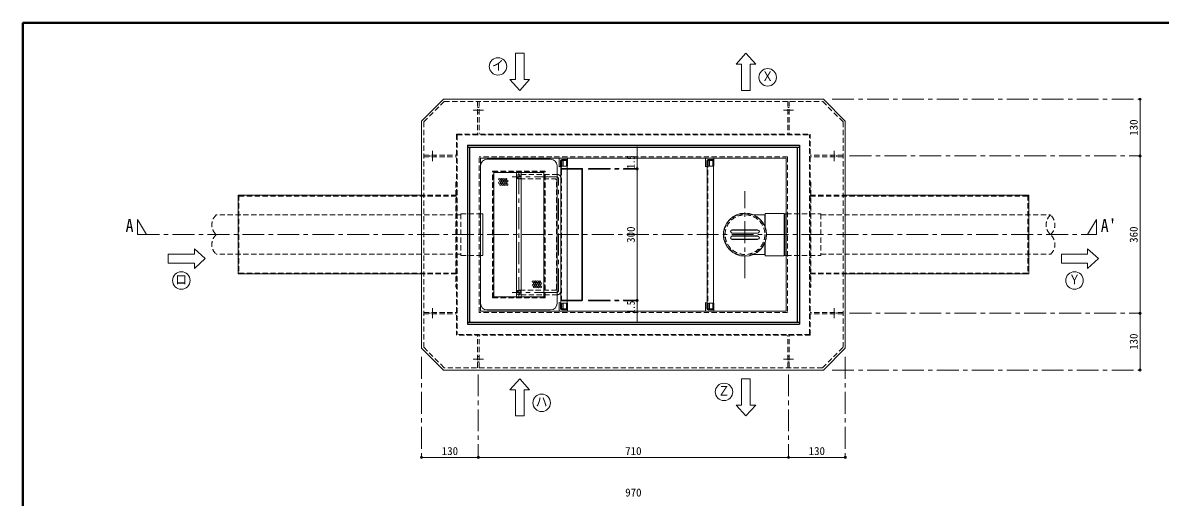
# Model space of a CAD drawing. Units: millimetres at full size, sheet at 1:10. Extents: x -2114 to 1936, y -1399 to 1411.
# Drawn here: x -2114 to 490, y 325 to 1411 of the extents above; entities that cross this region are included whole.
import ezdxf
from ezdxf.enums import TextEntityAlignment as Align

# ---------------------------------------------------------------- set-up
doc = ezdxf.new("R2010")
doc.units = ezdxf.units.MM
doc.header["$LTSCALE"] = 10
doc.header["$PDMODE"] = 32
doc.header["$PDSIZE"] = 5
doc.linetypes.add('CHAIN1', pattern=[8, 5, -1, 1, -1])
doc.linetypes.add('DASHED1', pattern=[1.8, 1.2, -0.6])
doc.layers.add('0-0_ﾚｲﾔ1', color=4, linetype='Continuous', lineweight=9)
doc.styles.add('ＭＳ ゴシック', font='')
doc.styles.get('ＭＳ ゴシック').set_extended_font_data('MS Gothic')

msp = doc.modelspace()

# ---------------------------------------------------------------- linework, layer by layer
at = {"layer": '0-0_ﾚｲﾔ1', "color": 1, "lineweight": 40}
for p in [(-2113.92, -1398.64), (1936.08, 1411.36)]:
    msp.add_line(p, (-2113.92, 1411.36), dxfattribs=at)
at = {"layer": '0-0_ﾚｲﾔ1'}
for p, q in [((-965.92, 1341.36), (-965.92, 1281.36)), ((-458.42, 1341.36), (-435.92, 1316.36)), ((-468.42, 1256.36), (-468.42, 1316.36)), ((-448.42, 1316.36), (-435.92, 1316.36)), ((-985.92, 1281.36), (-998.42, 1281.36)), ((-975.92, 1256.36), (-998.42, 1281.36)), ((444.08, 1236.36), (444.08, 1106.36)), ((-707.17, 1127.86), (-707.17, 1076.36)), ((-905.67, 1098.86), (-1050.67, 1098.86)), ((-879.92, 1096.36), (-879.92, 1098.36)), ((-544.92, 1096.36), (-544.92, 1098.36)), ((444.08, 1106.36), (444.08, 746.36)), ((-1065.67, 973.86), (-1065.67, 1083.86)), ((-1035.67, 783.86), (-1035.67, 1068.86)), ((-1035.67, 1068.86), (-920.67, 1068.86)), ((-983.17, 1058.86), (-983.17, 1068.86)), ((-973.17, 1058.86), (-973.17, 1068.86)), ((-920.67, 783.86), (-920.67, 1068.86)), ((-890.67, 768.86), (-890.67, 1083.86)), ((-833.67, 1077.86), (-867.17, 1077.86)), ((-834.42, 1076.36), (-867.17, 1076.36)), ((-833.67, 1075.61), (-833.67, 777.11)), ((-832.17, 1076.36), (-832.17, 776.36)), ((-707.17, 1076.36), (-707.17, 776.36)), ((-413.92, 974.86), (-414.92, 971.86)), ((-413.92, 974.86), (-413.92, 943.33)), ((-370.92, 974.86), (-413.92, 974.86)), ((-370.92, 974.86), (-370.92, 877.86)), ((-370.92, 970.86), (-368.92, 970.86)), ((-368.92, 973.86), (-368.92, 878.86)), ((-368.92, 973.86), (-365.92, 973.86)), ((-489.44, 937.36), (-431.41, 937.36)), ((-489.44, 929.36), (-431.41, 929.36)), ((-489.44, 923.36), (-431.41, 923.36)), ((-489.44, 915.36), (-431.41, 915.36)), ((-414.92, 906.87), (-414.92, 880.86)), ((-413.92, 909.39), (-413.92, 877.86)), ((-1780.92, 881.36), (-1720.92, 881.36)), ((-1695.92, 871.36), (-1720.92, 848.86)), ((-1720.92, 861.36), (-1720.92, 848.86)), ((-1065.67, 768.86), (-1065.67, 878.86)), ((-370.92, 877.86), (-413.92, 877.86)), ((-370.92, 881.86), (-368.92, 881.86)), ((-368.92, 878.86), (-365.92, 878.86)), ((264.08, 881.36), (324.08, 881.36)), ((349.08, 871.36), (324.08, 848.86)), ((324.08, 861.36), (324.08, 848.86)), ((-1200.92, 836.36), (-1620.92, 836.36)), ((-230.92, 836.36), (189.08, 836.36)), ((-1035.67, 783.86), (-920.67, 783.86)), ((-983.17, 793.86), (-983.17, 783.86)), ((-973.17, 793.86), (-973.17, 783.86)), ((-879.92, 756.36), (-879.92, 754.36)), ((-834.42, 776.36), (-867.17, 776.36)), ((-833.67, 774.86), (-867.17, 774.86)), ((-707.17, 724.86), (-707.17, 776.36)), ((-544.92, 756.36), (-544.92, 754.36)), ((-905.67, 753.86), (-1050.67, 753.86)), ((444.08, 746.36), (444.08, 616.36)), ((-975.92, 596.36), (-953.42, 571.36)), ((-448.42, 596.36), (-448.42, 536.36)), ((-985.92, 511.36), (-985.92, 571.36)), ((-965.92, 571.36), (-953.42, 571.36)), ((-468.42, 536.36), (-480.92, 536.36)), ((-458.42, 511.36), (-480.92, 536.36)), ((-1070.92, 416.36), (-1200.92, 416.36)), ((-360.92, 416.36), (-1070.92, 416.36)), ((-230.92, 416.36), (-360.92, 416.36))]:
    msp.add_line(p, q, dxfattribs=at)
at = {"layer": '0-0_ﾚｲﾔ1', "color": 7, "lineweight": 18}
for p, q in [((-1150.92, 1236.36), (-1200.92, 1186.36)), ((-1150.92, 1236.36), (-280.92, 1236.36)), ((-230.92, 1186.36), (-280.92, 1236.36)), ((-1200.92, 1186.36), (-1200.92, 666.36)), ((-230.92, 1186.36), (-230.92, 666.36)), ((-1065.92, 751.36), (-1065.92, 1101.36)), ((-365.92, 1101.36), (-1065.92, 1101.36)), ((-885.92, 1081.36), (-885.92, 1101.36)), ((-882.92, 1095.36), (-882.92, 1084.36)), ((-872.17, 1096.36), (-882.17, 1096.36)), ((-882.17, 756.36), (-882.17, 1096.36)), ((-879.92, 1098.36), (-866.8, 1098.36)), ((-868.92, 1098.36), (-868.92, 1095.16)), ((-866.8, 1098.36), (-866.8, 1083.36)), ((-550.92, 1081.36), (-550.92, 1101.36)), ((-547.92, 1095.36), (-547.92, 1084.36)), ((-537.17, 1096.36), (-547.17, 1096.36)), ((-544.92, 1098.36), (-531.8, 1098.36)), ((-533.92, 1098.36), (-533.92, 1095.16)), ((-531.8, 1098.36), (-531.8, 1083.36)), ((-365.92, 1101.36), (-365.92, 751.36)), ((-867.17, 1091.36), (-867.17, 761.36)), ((-867.17, 1083.36), (-866.8, 1083.36)), ((-532.17, 761.36), (-532.17, 1091.36)), ((-532.17, 1083.36), (-531.8, 1083.36)), ((-983.17, 1058.86), (-983.17, 793.86)), ((-973.17, 1058.86), (-973.17, 793.86)), ((-1065.92, 973.86), (-1060.92, 973.86)), ((-1060.92, 973.86), (-1060.92, 878.86)), ((-489.44, 936.86), (-431.41, 936.86)), ((-489.44, 929.86), (-431.41, 929.86)), ((-489.44, 922.86), (-431.41, 922.86)), ((-489.44, 915.86), (-431.41, 915.86)), ((-1065.92, 878.86), (-1060.92, 878.86)), ((-885.92, 771.36), (-885.92, 751.36)), ((-882.92, 757.36), (-882.92, 768.36)), ((-872.17, 756.36), (-882.17, 756.36)), ((-868.92, 754.36), (-868.92, 757.56)), ((-867.17, 769.36), (-866.8, 769.36)), ((-866.8, 754.36), (-866.8, 769.36)), ((-550.92, 771.36), (-550.92, 751.36)), ((-547.92, 757.36), (-547.92, 768.36)), ((-533.92, 754.36), (-533.92, 757.56)), ((-532.17, 769.36), (-531.8, 769.36)), ((-531.8, 754.36), (-531.8, 769.36)), ((-365.92, 751.36), (-1065.92, 751.36)), ((-879.92, 754.36), (-866.8, 754.36)), ((-544.92, 754.36), (-531.8, 754.36)), ((-1200.92, 666.36), (-1150.92, 616.36)), ((-280.92, 616.36), (-230.92, 666.36)), ((-280.92, 616.36), (-1150.92, 616.36))]:
    msp.add_line(p, q, dxfattribs=at)
at = {"layer": '0-0_ﾚｲﾔ1', "linetype": 'DASHED1'}
for p, q in [((-1148.85, 1231.36), (-1195.92, 1184.29)), ((-1148.85, 1231.36), (-282.99, 1231.36)), ((-1072.52, 1231.36), (-1072.52, 1156.36)), ((-1069.32, 1231.36), (-1069.32, 1156.36)), ((-362.52, 1231.36), (-362.52, 1156.36)), ((-359.32, 1231.36), (-359.32, 1156.36)), ((-235.92, 1184.29), (-282.99, 1231.36)), ((-1069.32, 1217.36), (-1072.52, 1217.36)), ((-1069.32, 1205.36), (-1072.52, 1205.36)), ((-359.32, 1217.36), (-362.52, 1217.36)), ((-359.32, 1205.36), (-362.52, 1205.36)), ((-235.92, 1184.29), (-235.92, 668.43)), ((-1120.92, 1156.36), (-1120.92, 696.36)), ((-1120.92, 1156.36), (-310.92, 1156.36)), ((-1119.32, 1154.76), (-1119.32, 697.96)), ((-1119.32, 1154.76), (-312.52, 1154.76)), ((-312.52, 697.96), (-312.52, 1154.76)), ((-310.92, 696.36), (-310.92, 1156.36)), ((-1195.92, 1107.96), (-1120.92, 1107.96)), ((-1195.92, 1104.76), (-1120.92, 1104.76)), ((-1181.92, 1104.76), (-1181.92, 1107.96)), ((-1169.92, 1104.76), (-1169.92, 1107.96)), ((-1068.92, 748.36), (-1068.92, 1104.36)), ((-362.92, 1104.36), (-1068.92, 1104.36)), ((-880.67, 756.36), (-880.67, 1096.36)), ((-879.92, 1083.36), (-879.92, 1096.36)), ((-876.92, 1083.36), (-876.92, 1098.36)), ((-868.92, 1095.16), (-868.92, 1083.36)), ((-545.67, 756.36), (-545.67, 1096.36)), ((-544.92, 1083.36), (-544.92, 1096.36)), ((-541.92, 1083.36), (-541.92, 1098.36)), ((-533.92, 1095.16), (-533.92, 1083.36)), ((-235.92, 1107.96), (-310.92, 1107.96)), ((-235.92, 1104.76), (-310.92, 1104.76)), ((-261.92, 1104.76), (-261.92, 1107.96)), ((-249.92, 1104.76), (-249.92, 1107.96)), ((-1038.17, 781.36), (-1038.17, 1071.36)), ((-1038.17, 1071.36), (-918.17, 1071.36)), ((-1037.17, 782.36), (-1037.17, 1070.36)), ((-1037.17, 1070.36), (-919.17, 1070.36)), ((-919.17, 782.36), (-919.17, 1070.36)), ((-918.17, 781.36), (-918.17, 1071.36)), ((-880.67, 1076.36), (-867.17, 1076.36)), ((-867.17, 1083.36), (-879.92, 1083.36)), ((-879.92, 1077.86), (-867.17, 1077.86)), ((-532.17, 1083.36), (-544.92, 1083.36)), ((-975.67, 1053.86), (-894.67, 1053.86)), ((-889.67, 1063.86), (-970.67, 1063.86)), ((-892.17, 801.36), (-892.17, 1051.36)), ((-310.92, 1046.36), (-309.32, 1046.36)), ((-309.32, 1046.36), (-309.32, 806.36)), ((-1619.32, 1016.36), (-1619.32, 836.36)), ((-1120.92, 1016.36), (-1200.92, 1016.36)), ((-310.92, 1016.36), (-230.92, 1016.36)), ((187.48, 1016.36), (187.48, 836.36)), ((-1120.92, 1014.76), (-1619.32, 1014.76)), ((-310.92, 1014.76), (187.48, 1014.76)), ((-1110.92, 971.36), (-1670.92, 971.36)), ((-1619.32, 977.36), (-1620.92, 977.36)), ((-1119.32, 978.86), (-1120.92, 978.86)), ((-1110.92, 973.86), (-1065.92, 973.86)), ((-1110.92, 973.86), (-1110.92, 878.86)), ((-1065.67, 973.86), (-1065.67, 878.86)), ((-312.52, 978.86), (-310.92, 978.86)), ((-286.92, 971.36), (239.08, 971.36)), ((187.48, 977.36), (189.08, 977.36)), ((-1110.92, 881.36), (-1670.92, 881.36)), ((-1619.32, 875.36), (-1620.92, 875.36)), ((-1119.32, 873.86), (-1120.92, 873.86)), ((-1110.92, 878.86), (-1065.92, 878.86)), ((-365.92, 878.86), (-286.92, 878.86)), ((-312.52, 873.86), (-310.92, 873.86)), ((-286.92, 881.36), (239.08, 881.36)), ((187.48, 875.36), (189.08, 875.36)), ((-1120.92, 837.96), (-1619.32, 837.96)), ((-1120.92, 836.36), (-1200.92, 836.36)), ((-310.92, 837.96), (187.48, 837.96)), ((-310.92, 836.36), (-230.92, 836.36)), ((-1120.92, 806.36), (-1122.52, 806.36)), ((-1038.17, 781.36), (-918.17, 781.36)), ((-1037.17, 782.36), (-919.17, 782.36)), ((-975.67, 798.86), (-894.67, 798.86)), ((-889.67, 788.86), (-970.67, 788.86)), ((-310.92, 806.36), (-309.32, 806.36)), ((-880.67, 776.36), (-867.17, 776.36)), ((-879.92, 774.86), (-867.17, 774.86)), ((-879.92, 769.36), (-879.92, 756.36)), ((-867.17, 769.36), (-879.92, 769.36)), ((-876.92, 769.36), (-876.92, 754.36)), ((-868.92, 757.56), (-868.92, 769.36)), ((-532.17, 769.36), (-544.92, 769.36)), ((-544.92, 769.36), (-544.92, 756.36)), ((-541.92, 769.36), (-541.92, 754.36)), ((-533.92, 757.56), (-533.92, 769.36)), ((-1195.92, 747.96), (-1120.92, 747.96)), ((-1195.92, 744.76), (-1120.92, 744.76)), ((-1181.92, 747.96), (-1181.92, 744.76)), ((-1169.92, 747.96), (-1169.92, 744.76)), ((-235.92, 747.96), (-310.92, 747.96)), ((-235.92, 744.76), (-310.92, 744.76)), ((-261.92, 747.96), (-261.92, 744.76)), ((-249.92, 747.96), (-249.92, 744.76)), ((-310.92, 696.36), (-1120.92, 696.36)), ((-312.52, 697.96), (-1119.32, 697.96)), ((-1072.52, 621.36), (-1072.52, 696.36)), ((-1069.32, 621.36), (-1069.32, 696.36)), ((-362.52, 621.36), (-362.52, 696.36)), ((-359.32, 621.36), (-359.32, 696.36)), ((-282.99, 621.36), (-235.92, 668.43)), ((-1069.32, 647.36), (-1072.52, 647.36)), ((-1069.32, 635.36), (-1072.52, 635.36)), ((-359.32, 647.36), (-362.52, 647.36)), ((-359.32, 635.36), (-362.52, 635.36)), ((-282.99, 621.36), (-1148.85, 621.36))]:
    msp.add_line(p, q, dxfattribs=at)
at = {"layer": '0-0_ﾚｲﾔ1', "linetype": 'CHAIN1'}
for p, q in [((-260.92, 1236.36), (444.08, 1236.36)), ((-1059.32, 1211.36), (-1082.52, 1211.36)), ((-349.32, 1211.36), (-372.52, 1211.36)), ((-1175.92, 1094.76), (-1175.92, 1117.96)), ((-255.92, 1094.76), (-255.92, 1117.96)), ((-220.92, 1106.36), (444.08, 1106.36)), ((-978.17, 1068.86), (-978.17, 783.86)), ((-819.42, 1076.36), (-707.17, 1076.36)), ((-818.67, 1077.86), (-707.17, 1077.86)), ((-892.17, 1058.86), (-993.17, 1058.86)), ((-887.17, 798.86), (-887.17, 1053.86)), ((-460.42, 826.86), (-460.42, 1025.86)), ((324.08, 926.36), (344.08, 961.36)), ((344.08, 961.36), (344.08, 926.36)), ((-1850.92, 926.36), (344.08, 926.36)), ((-892.17, 793.86), (-993.17, 793.86)), ((-1175.92, 757.96), (-1175.92, 734.76)), ((-819.42, 776.36), (-707.17, 776.36)), ((-818.67, 774.86), (-707.17, 774.86)), ((-255.92, 757.96), (-255.92, 734.76)), ((-220.92, 746.36), (444.08, 746.36)), ((-1200.92, 646.36), (-1200.92, 416.36)), ((-1059.32, 641.36), (-1082.52, 641.36)), ((-349.32, 641.36), (-372.52, 641.36)), ((-230.92, 646.36), (-230.92, 416.36)), ((-1070.92, 606.36), (-1070.92, 416.36)), ((-360.92, 606.36), (-360.92, 416.36)), ((-260.92, 616.36), (444.08, 616.36))]:
    msp.add_line(p, q, dxfattribs=at)
at = {"layer": '0-0_ﾚｲﾔ1', "color": 5, "lineweight": 25}
for p, q in [((-1095.92, 1131.36), (-1095.92, 721.36)), ((-1095.92, 1131.36), (-335.92, 1131.36)), ((-1095.92, 1126.36), (-335.92, 1126.36)), ((-1090.92, 1126.36), (-1090.92, 726.36)), ((-340.92, 1126.36), (-340.92, 726.36)), ((-335.92, 1131.36), (-335.92, 721.36)), ((-1095.92, 726.36), (-335.92, 726.36)), ((-1095.92, 721.36), (-335.92, 721.36))]:
    msp.add_line(p, q, dxfattribs=at)
at = {"layer": '0-0_ﾚｲﾔ1'}
for points in [[(-965.92, 1341.36), (-985.92, 1341.36), (-985.92, 1281.36)], [(-458.42, 1341.36), (-480.92, 1316.36), (-468.42, 1316.36)], [(-468.42, 1256.36), (-448.42, 1256.36), (-448.42, 1316.36)], [(-975.92, 1256.36), (-953.42, 1281.36), (-965.92, 1281.36)], [(-1200.92, 1016.36), (-1620.92, 1016.36), (-1620.92, 836.36)], [(-230.92, 1016.36), (189.08, 1016.36), (189.08, 836.36)], [(-440.93, 971.86), (-414.92, 971.86), (-414.92, 945.86)], [(-1695.92, 871.36), (-1720.92, 893.86), (-1720.92, 881.36)], [(349.08, 871.36), (324.08, 893.86), (324.08, 881.36)], [(-1780.92, 881.36), (-1780.92, 861.36), (-1720.92, 861.36)], [(-440.93, 880.86), (-414.92, 880.86), (-413.92, 877.86)], [(264.08, 881.36), (264.08, 861.36), (324.08, 861.36)], [(-975.92, 596.36), (-998.42, 571.36), (-985.92, 571.36)], [(-448.42, 596.36), (-468.42, 596.36), (-468.42, 536.36)], [(-985.92, 511.36), (-965.92, 511.36), (-965.92, 571.36)], [(-458.42, 511.36), (-435.92, 536.36), (-448.42, 536.36)]]:
    msp.add_lwpolyline(points, dxfattribs=at)
at = {"layer": '0-0_ﾚｲﾔ1', "linetype": 'DASHED1'}
for points in [[(-1195.92, 1184.29), (-1195.92, 668.43), (-1148.85, 621.36)], [(-362.92, 1104.36), (-362.92, 748.36), (-1068.92, 748.36)], [(-1120.92, 1046.36), (-1122.52, 1046.36), (-1122.52, 806.36)], [(-365.92, 973.86), (-286.92, 973.86), (-286.92, 878.86)]]:
    msp.add_lwpolyline(points, dxfattribs=at)
at = {"layer": '0-0_ﾚｲﾔ1', "color": 7, "lineweight": 18}
msp.add_lwpolyline([(-537.17, 756.36), (-547.17, 756.36), (-547.17, 1096.36)], dxfattribs=at)
at = {"layer": '0-0_ﾚｲﾔ1', "linetype": 'CHAIN1'}
msp.add_lwpolyline([(-1830.92, 926.36), (-1850.92, 961.36), (-1850.92, 926.36)], dxfattribs=at)
at = {"layer": '0-0_ﾚｲﾔ1', "color": 7, "lineweight": 18}
for centre, radius in [((-1025.92, 1311.36), 20), ((-408.42, 1286.36), 20), ((-460.42, 926.36), 49.5), ((-1750.92, 821.36), 20), ((294.08, 821.36), 20), ((-508.42, 566.36), 20), ((-925.92, 541.36), 20)]:
    msp.add_circle(centre, radius, dxfattribs=at)
at = {"layer": '0-0_ﾚｲﾔ1'}
for centre in [(-1022.53, 1052.94), (-1022.53, 1044.94), (-1020.03, 1048.94), (-1020.03, 1040.94), (-1017.53, 1052.94), (-1017.53, 1044.94), (-1015.03, 1048.94), (-1015.03, 1040.94), (-1012.53, 1052.94), (-1012.53, 1044.94), (-1010.03, 1048.94), (-1010.03, 1040.94), (-1007.53, 1052.94), (-1007.53, 1044.94), (-1005.03, 1048.94), (-1005.03, 1040.94), (-945.39, 818.72), (-945.39, 810.72), (-942.89, 814.72), (-942.89, 806.72), (-940.39, 818.72), (-940.39, 810.72), (-937.89, 814.72), (-937.89, 806.72), (-935.39, 818.72), (-935.39, 810.72), (-932.89, 814.72), (-932.89, 806.72), (-930.39, 818.72), (-930.39, 810.72), (-927.89, 814.72), (-927.89, 806.72)]:
    msp.add_circle(centre, 2, dxfattribs=at)
at = {"layer": '0-0_ﾚｲﾔ1', "linetype": 'DASHED1'}
for radius in [48.5, 45.5]:
    msp.add_circle((-460.42, 926.36), radius, dxfattribs=at)
at = {"layer": '0-0_ﾚｲﾔ1'}
for centre, radius, start, end in [((-1050.67, 1083.86), 15, 90, 180), ((-905.67, 1083.86), 15, 0, 90), ((-834.42, 1075.61), 0.75, 0, 90), ((-833.67, 1076.36), 1.5, 0, 90), ((-489.44, 933.36), 4, 90, 270), ((-489.44, 919.36), 4, 90, 270), ((-431.41, 933.36), 4, 270, 90), ((-431.41, 919.36), 4, 270, 90), ((-1050.67, 768.86), 15, 180, 270), ((-905.67, 768.86), 15, 270, 0), ((-834.42, 777.11), 0.75, 270, 0), ((-833.67, 776.36), 1.5, 270, 0)]:
    msp.add_arc(centre, radius, start, end, dxfattribs=at)
at = {"layer": '0-0_ﾚｲﾔ1', "color": 7, "lineweight": 18}
for centre, radius, start, end in [((-879.92, 1095.36), 3, 90, 180), ((-872.17, 1091.36), 5, 0, 90), ((-868.92, 1101.36), 3, 270, 0), ((-544.92, 1095.36), 3, 90, 180), ((-537.17, 1091.36), 5, 0, 90), ((-533.92, 1101.36), 3, 270, 0), ((-885.92, 1084.36), 3, 270, 0), ((-550.92, 1084.36), 3, 270, 0), ((-978.17, 1058.86), 5, 0, 180), ((-489.44, 933.36), 3.5, 90, 270), ((-489.44, 919.36), 3.5, 90, 270), ((-431.41, 933.36), 3.5, 270, 90), ((-431.41, 919.36), 3.5, 270, 90), ((-978.17, 793.86), 5, 180, 0), ((-885.92, 768.36), 3, 0, 90), ((-879.92, 757.36), 3, 180, 270), ((-872.17, 761.36), 5, 270, 0), ((-550.92, 768.36), 3, 0, 90), ((-544.92, 757.36), 3, 180, 270), ((-537.17, 761.36), 5, 270, 0), ((-868.92, 751.36), 3, 0, 90), ((-533.92, 751.36), 3, 0, 90)]:
    msp.add_arc(centre, radius, start, end, dxfattribs=at)
at = {"layer": '0-0_ﾚｲﾔ1', "linetype": 'DASHED1'}
for centre, radius, start, end in [((-880.67, 1077.86), 1.5, 180, 270), ((-879.92, 1078.61), 0.75, 180, 270), ((-975.67, 1061.36), 7.5, 180, 270), ((-978.17, 1058.86), 5, 180, 0), ((-970.67, 1066.36), 2.5, 180, 270), ((-894.67, 1051.36), 2.5, 0, 90), ((-889.67, 1056.36), 7.5, 0, 90), ((-1650.61, 948.86), 30.31, 132.07502, 227.92498), ((259.39, 948.86), 30.31, 132.07502, 227.92498), ((218.77, 948.86), 30.31, 312.07502, 47.92498), ((-460.42, 926.36), 49.5, 160.81186, 199.18814), ((-1650.61, 903.86), 30.31, 132.07502, 227.92498), ((218.77, 903.86), 30.31, 312.07502, 47.92498), ((-975.67, 791.36), 7.5, 90, 180), ((-978.17, 793.86), 5, 0, 180), ((-970.67, 786.36), 2.5, 90, 180), ((-894.67, 801.36), 2.5, 270, 0), ((-889.67, 796.36), 7.5, 270, 0), ((-880.67, 774.86), 1.5, 90, 180), ((-879.92, 774.11), 0.75, 90, 180)]:
    msp.add_arc(centre, radius, start, end, dxfattribs=at)
at = {"layer": '0-0_ﾚｲﾔ1', "linetype": 'CHAIN1'}
for centre, start, end in [((-973.17, 1063.86), 180, 270), ((-892.17, 1053.86), 0, 90), ((-973.17, 788.86), 90, 180), ((-892.17, 798.86), 270, 0)]:
    msp.add_arc(centre, 5, start, end, dxfattribs=at)
at = {"layer": '0-0_ﾚｲﾔ1', "color": 1}
for p in [(444.08, 1236.36), (444.08, 1106.36), (-707.17, 1077.86), (-707.17, 1076.36), (-707.17, 776.36), (-707.17, 774.86), (444.08, 746.36), (444.08, 616.36), (-1200.92, 416.36), (-1070.92, 416.36), (-360.92, 416.36), (-230.92, 416.36)]:
    msp.add_point(p, dxfattribs=at)

# ---------------------------------------------------------------- texts
at = {"layer": '0-0_ﾚｲﾔ1', "color": 7, "style": 'ＭＳ ゴシック', "width": 0.9}
for s, height, p in [('イ', 21.99, (-1039.67, 1296.36)), ('Ｘ', 21.99, (-422.17, 1271.36)), ('A', 29.33, (-1878.42, 923.86)), ("A'", 29.33, (354.08, 923.86)), ('ロ', 21.99, (-1764.67, 806.36)), ('Ｙ', 21.99, (280.33, 806.36)), ('Ｚ', 21.99, (-522.17, 551.36)), ('ハ', 21.99, (-939.67, 526.36))]:
    msp.add_text(s, height=height, dxfattribs=at).set_placement(p, align=Align.BOTTOM_LEFT)
at = {"layer": '0-0_ﾚｲﾔ1', "color": 7, "style": 'ＭＳ ゴシック'}
for s, p in [('130', (444.08, 1152.61)), ('300', (-707.17, 907.61)), ('360', (444.08, 907.61)), ('130', (444.08, 662.61))]:
    msp.add_text(s, height=18.33, rotation=90, dxfattribs=at).set_placement(p, align=Align.BOTTOM_LEFT)
at = {"layer": '0-0_ﾚｲﾔ1', "color": 7, "style": 'ＭＳ ゴシック', "width": 0.8}
for p in [(-707.17, 1077.86), (-707.17, 744.86)]:
    msp.add_text('1.5', height=18.33, rotation=90, dxfattribs=at).set_placement(p, align=Align.BOTTOM_LEFT)
at = {"layer": '0-0_ﾚｲﾔ1', "color": 7, "style": 'ＭＳ ゴシック'}
for s, p in [('130', (-1154.67, 416.36)), ('710', (-734.67, 416.36)), ('130', (-314.67, 416.36)), ('970', (-734.67, 321.36))]:
    msp.add_text(s, height=18.33, dxfattribs=at).set_placement(p, align=Align.BOTTOM_LEFT)

doc.saveas('drawing.dxf')
